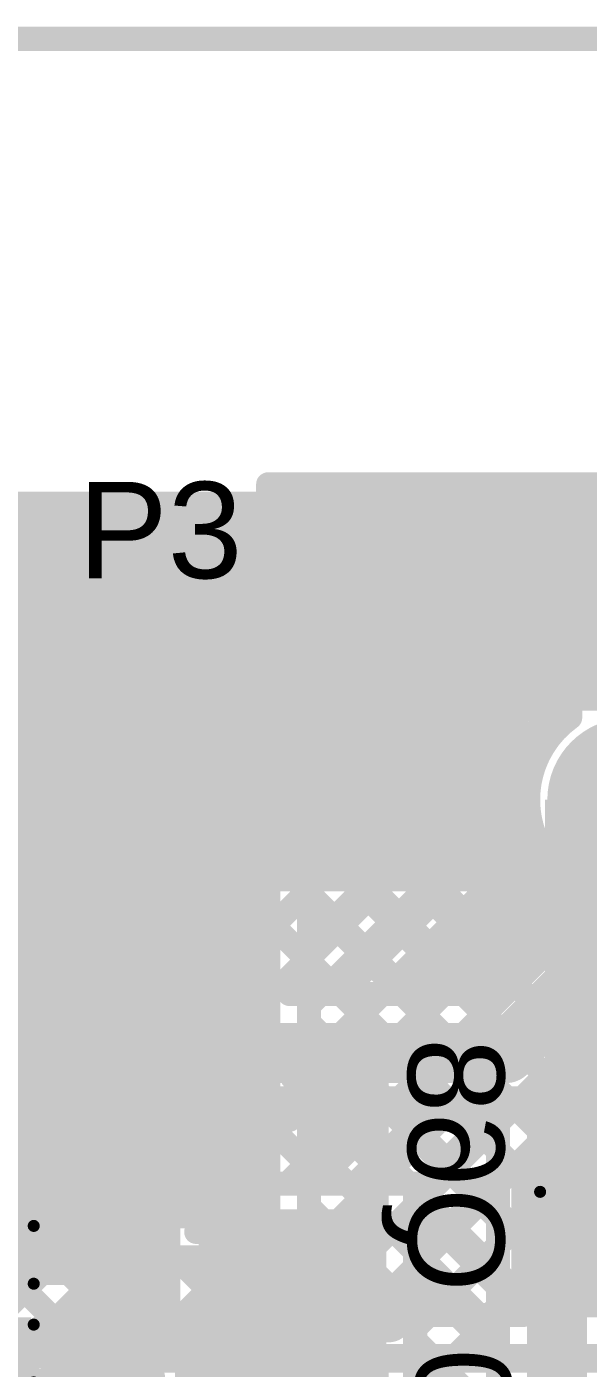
# Model space of a CAD drawing. Header units: millimetres. Extents: x -0.33 to 3.26, y -0.12 to 2.83.
# Drawn here: x 0.58 to 0.813, y 2.254 to 2.811 of the extents above; entities that cross this region are included whole.
import ezdxf

# ---------------------------------------------------------------- set-up
doc = ezdxf.new("R2010")
doc.units = ezdxf.units.MM
doc.header["$MEASUREMENT"] = 0
for name, color, linetype in [('BottomLayer', 5, 'Continuous'), ('BottomOverlay', 54, 'Continuous'), ('BottomPaste', 16, 'Continuous'), ('BottomSolder', 6, 'Continuous'), ('Mechanical1', 6, 'Continuous'), ('MultiLayer', 9, 'Continuous'), ('PadHoleLayer', 156, 'Continuous'), ('TopLayer', 1, 'Continuous'), ('TopOverlay', 2, 'Continuous'), ('TopPaste', 8, 'Continuous'), ('TopSolder', 216, 'Continuous')]:
    doc.layers.add(name, color=color, linetype=linetype)
doc.styles.add('Arial', font='', dxfattribs={"height": 0.2})
doc.styles.get('Arial').set_extended_font_data('Arial')

# ---------------------------------------------------------------- blocks, each defined once
blk = doc.blocks.new('R__0402_B_8')
at = {"layer": 'BottomLayer'}
for points in [[(-0.0095, 0.0125), (-0.0095, -0.0125), (-0.0275, -0.0125), (-0.0275, 0.0125)], [(0.0275, 0.0125), (0.0275, -0.0125), (0.0095, -0.0125), (0.0095, 0.0125)]]:
    blk.add_hatch(color=5, dxfattribs=at).paths.add_polyline_path(points)
at = {"layer": 'BottomPaste'}
for points in [[(-0.0095, 0.0125), (-0.0095, -0.0125), (-0.0275, -0.0125), (-0.0275, 0.0125)], [(0.0275, 0.0125), (0.0275, -0.0125), (0.0095, -0.0125), (0.0095, 0.0125)]]:
    blk.add_hatch(color=16, dxfattribs=at).paths.add_polyline_path(points)
at = {"layer": 'BottomSolder'}
for points in [[(-0.0055, 0.0165), (-0.0055, -0.0165), (-0.0315, -0.0165), (-0.0315, 0.0165)], [(0.0315, 0.0165), (0.0315, -0.0165), (0.0055, -0.0165), (0.0055, 0.0165)]]:
    blk.add_hatch(color=6, dxfattribs=at).paths.add_polyline_path(points)
at = {"layer": 'BottomOverlay', "const_width": 0.01}
for points in [[(0.034, 0.019), (-0.034, 0.019)], [(-0.034, -0.019), (-0.034, 0.019)], [(0.034, -0.019), (0.034, 0.019)], [(0.034, -0.019), (-0.034, -0.019)]]:
    blk.add_lwpolyline(points, dxfattribs=at)
at = {"layer": 'BottomOverlay', "const_width": 0.005}
for points in [[(-0.0365, 0.019, 1), (-0.0315, 0.019, 1)], [(-0.0365, 0.019, 1), (-0.0315, 0.019, 1)], [(0.0315, 0.019, 1), (0.0365, 0.019, 1)], [(0.0315, 0.019, 1), (0.0365, 0.019, 1)], [(-0.0365, -0.019, 1), (-0.0315, -0.019, 1)], [(-0.0365, -0.019, 1), (-0.0315, -0.019, 1)], [(0.0315, -0.019, 1), (0.0365, -0.019, 1)], [(0.0315, -0.019, 1), (0.0365, -0.019, 1)]]:
    blk.add_lwpolyline(points, format="xyb", close=True, dxfattribs=at)
blk = doc.blocks.new('0022232111_49')
at = {"layer": 'BottomLayer'}
h = blk.add_hatch(color=5, dxfattribs=at)
edge = h.paths.add_edge_path()
edge.add_arc((0.4, 0), 0.03, 0, 360)
h = blk.add_hatch(color=5, dxfattribs=at)
edge = h.paths.add_edge_path()
edge.add_arc((0.5, 0), 0.03, 0, 360)
at = {"layer": 'BottomSolder'}
h = blk.add_hatch(color=6, dxfattribs=at)
edge = h.paths.add_edge_path()
edge.add_arc((0.4, 0), 0.034, 0, 360)
h = blk.add_hatch(color=6, dxfattribs=at)
edge = h.paths.add_edge_path()
edge.add_arc((0.5, 0), 0.034, 0, 360)
at = {"layer": 'MultiLayer'}
h = blk.add_hatch(color=9, dxfattribs=at)
edge = h.paths.add_edge_path()
edge.add_arc((0.4, 0), 0.03, 0, 360)
h = blk.add_hatch(color=9, dxfattribs=at)
edge = h.paths.add_edge_path()
edge.add_arc((0.5, 0), 0.03, 0, 360)
at = {"layer": 'PadHoleLayer'}
h = blk.add_hatch(color=156, dxfattribs=at)
edge = h.paths.add_edge_path()
edge.add_arc((0.4, 0), 0.01969, 0, 360)
h = blk.add_hatch(color=156, dxfattribs=at)
edge = h.paths.add_edge_path()
edge.add_arc((0.5, 0), 0.01969, 0, 360)
at = {"layer": 'TopLayer'}
h = blk.add_hatch(color=1, dxfattribs=at)
edge = h.paths.add_edge_path()
edge.add_arc((0.4, 0), 0.03, 0, 360)
h = blk.add_hatch(color=1, dxfattribs=at)
edge = h.paths.add_edge_path()
edge.add_arc((0.5, 0), 0.03, 0, 360)
at = {"layer": 'TopSolder'}
h = blk.add_hatch(color=216, dxfattribs=at)
edge = h.paths.add_edge_path()
edge.add_arc((0.4, 0), 0.034, 0, 360)
h = blk.add_hatch(color=216, dxfattribs=at)
edge = h.paths.add_edge_path()
edge.add_arc((0.5, 0), 0.034, 0, 360)
at = {"layer": 'TopOverlay', "const_width": 0.01}
for points in [[(0.55, 0.124), (-0.551, 0.124)], [(0.55, 0.124), (0.55, -0.131)], [(0.55, -0.131), (-0.551, -0.131)]]:
    blk.add_lwpolyline(points, dxfattribs=at)
at = {"layer": 'TopOverlay', "const_width": 0.005}
for points in [[(0.5475, 0.124, 1), (0.5525, 0.124, 1)], [(0.5475, 0.124, 1), (0.5525, 0.124, 1)], [(0.5475, -0.131, 1), (0.5525, -0.131, 1)], [(0.5475, -0.131, 1), (0.5525, -0.131, 1)]]:
    blk.add_lwpolyline(points, format="xyb", close=True, dxfattribs=at)
blk = doc.blocks.new('R__0402_B_107')
at = {"layer": 'BottomLayer'}
for points in [[(-0.0095, 0.0125), (-0.0095, -0.0125), (-0.0275, -0.0125), (-0.0275, 0.0125)], [(0.0275, 0.0125), (0.0275, -0.0125), (0.0095, -0.0125), (0.0095, 0.0125)]]:
    blk.add_hatch(color=5, dxfattribs=at).paths.add_polyline_path(points)
at = {"layer": 'BottomPaste'}
for points in [[(-0.0095, 0.0125), (-0.0095, -0.0125), (-0.0275, -0.0125), (-0.0275, 0.0125)], [(0.0275, 0.0125), (0.0275, -0.0125), (0.0095, -0.0125), (0.0095, 0.0125)]]:
    blk.add_hatch(color=16, dxfattribs=at).paths.add_polyline_path(points)
at = {"layer": 'BottomSolder'}
for points in [[(-0.0055, 0.0165), (-0.0055, -0.0165), (-0.0315, -0.0165), (-0.0315, 0.0165)], [(0.0315, 0.0165), (0.0315, -0.0165), (0.0055, -0.0165), (0.0055, 0.0165)]]:
    blk.add_hatch(color=6, dxfattribs=at).paths.add_polyline_path(points)
at = {"layer": 'BottomOverlay', "const_width": 0.005}
for points in [[(-0.0325, 0.0175), (-0.0085, 0.0175)], [(-0.0325, 0.0175), (-0.0325, -0.0175)], [(0.0085, 0.0175), (0.0325, 0.0175)], [(0.0325, 0.0175), (0.0325, -0.0175)], [(-0.0325, -0.0175), (-0.0085, -0.0175)], [(0.0085, -0.0175), (0.0325, -0.0175)]]:
    blk.add_lwpolyline(points, dxfattribs=at)
at = {"layer": 'BottomOverlay', "const_width": 0.0025}
for points in [[(-0.03375, 0.0175, 1), (-0.03125, 0.0175, 1)], [(-0.03375, 0.0175, 1), (-0.03125, 0.0175, 1)], [(-0.00975, 0.0175, 1), (-0.00725, 0.0175, 1)], [(0.00725, 0.0175, 1), (0.00975, 0.0175, 1)], [(0.03125, 0.0175, 1), (0.03375, 0.0175, 1)], [(0.03125, 0.0175, 1), (0.03375, 0.0175, 1)], [(-0.03375, -0.0175, 1), (-0.03125, -0.0175, 1)], [(-0.03375, -0.0175, 1), (-0.03125, -0.0175, 1)], [(-0.00975, -0.0175, 1), (-0.00725, -0.0175, 1)], [(0.00725, -0.0175, 1), (0.00975, -0.0175, 1)], [(0.03125, -0.0175, 1), (0.03375, -0.0175, 1)], [(0.03125, -0.0175, 1), (0.03375, -0.0175, 1)]]:
    blk.add_lwpolyline(points, format="xyb", close=True, dxfattribs=at)
blk = doc.blocks.new('SOT23_3_B_151')
at = {"layer": 'BottomLayer'}
for points in [[(-0.02166, 0.02657), (-0.05316, 0.02657), (-0.05316, 0.05807), (-0.02166, 0.05807)], [(0.05314, 0.02657), (0.02165, 0.02657), (0.02165, 0.05807), (0.05314, 0.05807)], [(0.01574, -0.05807), (-0.01575, -0.05807), (-0.01575, -0.02657), (0.01574, -0.02657)]]:
    blk.add_hatch(color=5, dxfattribs=at).paths.add_polyline_path(points)
at = {"layer": 'BottomPaste'}
for points in [[(-0.02166, 0.02657), (-0.05316, 0.02657), (-0.05316, 0.05807), (-0.02166, 0.05807)], [(0.05314, 0.02657), (0.02165, 0.02657), (0.02165, 0.05807), (0.05314, 0.05807)], [(0.01574, -0.05807), (-0.01575, -0.05807), (-0.01575, -0.02657), (0.01574, -0.02657)]]:
    blk.add_hatch(color=16, dxfattribs=at).paths.add_polyline_path(points)
at = {"layer": 'BottomSolder'}
for points in [[(-0.01766, 0.02257), (-0.05716, 0.02257), (-0.05716, 0.06207), (-0.01766, 0.06207)], [(0.05714, 0.02257), (0.01765, 0.02257), (0.01765, 0.06207), (0.05714, 0.06207)], [(0.01974, -0.06207), (-0.01975, -0.06207), (-0.01975, -0.02257), (0.01974, -0.02257)]]:
    blk.add_hatch(color=6, dxfattribs=at).paths.add_polyline_path(points)
at = {"layer": 'BottomOverlay'}
for points, const_width in [([(-0.06409, 0.068, 1), (-0.07393, 0.068, 1)], 0.00984), ([(-0.07639, 0.068, 1), (-0.07147, 0.068, 1)], 0.00492), ([(-0.06655, 0.068, 1), (-0.06162, 0.068, 1)], 0.00492), ([(-0.06651, 0.03, 1), (-0.06151, 0.03, 1)], 0.005), ([(-0.01351, 0.032, 1), (-0.00851, 0.032, 1)], 0.005), ([(0.00849, 0.032, 1), (0.01349, 0.032, 1)], 0.005), ([(0.06149, 0.03, 1), (0.06649, 0.03, 1)], 0.005), ([(-0.06651, -0.032, 1), (-0.06151, -0.032, 1)], 0.005), ([(-0.06651, -0.032, 1), (-0.06151, -0.032, 1)], 0.005), ([(-0.03151, -0.032, 1), (-0.02651, -0.032, 1)], 0.005), ([(0.02649, -0.031, 1), (0.03149, -0.031, 1)], 0.005), ([(0.06149, -0.031, 1), (0.06649, -0.031, 1)], 0.005), ([(0.06149, -0.031, 1), (0.06649, -0.031, 1)], 0.005)]:
    blk.add_lwpolyline(points, format="xyb", close=True, dxfattribs=dict(at, const_width=const_width))
at = {"layer": 'BottomOverlay', "const_width": 0.01}
for points in [[(-0.06401, 0.03), (-0.06401, -0.032)], [(0.01099, 0.032), (-0.01101, 0.032)], [(0.06399, 0.03), (0.06399, -0.031)], [(-0.02901, -0.032), (-0.06401, -0.032)], [(0.06399, -0.031), (0.02899, -0.031)]]:
    blk.add_lwpolyline(points, dxfattribs=at)
blk = doc.blocks.new('SOT23_3_B_153')
at = {"layer": 'BottomLayer'}
for points in [[(-0.02166, 0.02657), (-0.05316, 0.02657), (-0.05316, 0.05807), (-0.02166, 0.05807)], [(0.05314, 0.02657), (0.02165, 0.02657), (0.02165, 0.05807), (0.05314, 0.05807)], [(0.01574, -0.05807), (-0.01575, -0.05807), (-0.01575, -0.02657), (0.01574, -0.02657)]]:
    blk.add_hatch(color=5, dxfattribs=at).paths.add_polyline_path(points)
at = {"layer": 'BottomPaste'}
for points in [[(-0.02166, 0.02657), (-0.05316, 0.02657), (-0.05316, 0.05807), (-0.02166, 0.05807)], [(0.05314, 0.02657), (0.02165, 0.02657), (0.02165, 0.05807), (0.05314, 0.05807)], [(0.01574, -0.05807), (-0.01575, -0.05807), (-0.01575, -0.02657), (0.01574, -0.02657)]]:
    blk.add_hatch(color=16, dxfattribs=at).paths.add_polyline_path(points)
at = {"layer": 'BottomSolder'}
for points in [[(-0.01766, 0.02257), (-0.05716, 0.02257), (-0.05716, 0.06207), (-0.01766, 0.06207)], [(0.05714, 0.02257), (0.01765, 0.02257), (0.01765, 0.06207), (0.05714, 0.06207)], [(0.01974, -0.06207), (-0.01975, -0.06207), (-0.01975, -0.02257), (0.01974, -0.02257)]]:
    blk.add_hatch(color=6, dxfattribs=at).paths.add_polyline_path(points)
at = {"layer": 'BottomOverlay'}
for points, const_width in [([(-0.06409, 0.068, 1), (-0.07393, 0.068, 1)], 0.00984), ([(-0.07639, 0.068, 1), (-0.07147, 0.068, 1)], 0.00492), ([(-0.06655, 0.068, 1), (-0.06162, 0.068, 1)], 0.00492), ([(-0.06651, 0.03, 1), (-0.06151, 0.03, 1)], 0.005), ([(-0.01351, 0.032, 1), (-0.00851, 0.032, 1)], 0.005), ([(0.00849, 0.032, 1), (0.01349, 0.032, 1)], 0.005), ([(0.06149, 0.03, 1), (0.06649, 0.03, 1)], 0.005), ([(-0.06651, -0.032, 1), (-0.06151, -0.032, 1)], 0.005), ([(-0.06651, -0.032, 1), (-0.06151, -0.032, 1)], 0.005), ([(-0.03151, -0.032, 1), (-0.02651, -0.032, 1)], 0.005), ([(0.02649, -0.031, 1), (0.03149, -0.031, 1)], 0.005), ([(0.06149, -0.031, 1), (0.06649, -0.031, 1)], 0.005), ([(0.06149, -0.031, 1), (0.06649, -0.031, 1)], 0.005)]:
    blk.add_lwpolyline(points, format="xyb", close=True, dxfattribs=dict(at, const_width=const_width))
at = {"layer": 'BottomOverlay', "const_width": 0.01}
for points in [[(-0.06401, 0.03), (-0.06401, -0.032)], [(0.01099, 0.032), (-0.01101, 0.032)], [(0.06399, 0.03), (0.06399, -0.031)], [(-0.02901, -0.032), (-0.06401, -0.032)], [(0.06399, -0.031), (0.02899, -0.031)]]:
    blk.add_lwpolyline(points, dxfattribs=at)
blk = doc.blocks.new('LED_SMT_233')
at = {"layer": 'TopLayer'}
for points in [[(-0.06, 0.03), (-0.02, 0.03), (-0.02, -0.03), (-0.06, -0.03)], [(0.02, 0.03), (0.06, 0.03), (0.06, -0.03), (0.02, -0.03)]]:
    blk.add_hatch(color=1, dxfattribs=at).paths.add_polyline_path(points)
at = {"layer": 'TopOverlay'}
blk.add_hatch(color=2, dxfattribs=at).paths.add_polyline_path([(0.1, 0.037), (0.064, 0.037), (0.064, -0.037), (0.1, -0.037)])
at = {"layer": 'TopPaste'}
for points in [[(-0.06, 0.03), (-0.02, 0.03), (-0.02, -0.03), (-0.06, -0.03)], [(0.02, 0.03), (0.06, 0.03), (0.06, -0.03), (0.02, -0.03)]]:
    blk.add_hatch(color=8, dxfattribs=at).paths.add_polyline_path(points)
at = {"layer": 'TopSolder'}
for points in [[(-0.064, 0.034), (-0.016, 0.034), (-0.016, -0.034), (-0.064, -0.034)], [(0.016, 0.034), (0.064, 0.034), (0.064, -0.034), (0.016, -0.034)]]:
    blk.add_hatch(color=216, dxfattribs=at).paths.add_polyline_path(points)
at = {"layer": 'TopOverlay', "const_width": 0.005}
for points in [[(0.065, 0.035), (-0.065, 0.035)], [(-0.065, -0.035), (-0.065, 0.035)], [(0.065, -0.035), (0.065, 0.035)], [(0.065, -0.035), (-0.065, -0.035)]]:
    blk.add_lwpolyline(points, dxfattribs=at)
at = {"layer": 'TopOverlay', "const_width": 0.0025}
for points in [[(-0.06625, 0.035, 1), (-0.06375, 0.035, 1)], [(-0.06625, 0.035, 1), (-0.06375, 0.035, 1)], [(0.06375, 0.035, 1), (0.06625, 0.035, 1)], [(0.06375, 0.035, 1), (0.06625, 0.035, 1)], [(-0.06625, -0.035, 1), (-0.06375, -0.035, 1)], [(-0.06625, -0.035, 1), (-0.06375, -0.035, 1)], [(0.06375, -0.035, 1), (0.06625, -0.035, 1)], [(0.06375, -0.035, 1), (0.06625, -0.035, 1)]]:
    blk.add_lwpolyline(points, format="xyb", close=True, dxfattribs=at)

msp = doc.modelspace()

# ---------------------------------------------------------------- hatches: boundary and pattern name
at = {"layer": 'BottomLayer'}
for points in [[(0.126, 2.571), (2.92461, 2.571), (2.92461, 2.618), (0.126, 2.618)], [(0.481, 2.452), (0.788, 2.452), (0.788, 2.605), (0.481, 2.605)], [(0.65109, 2.2455), (0.72909, 2.2455), (0.72909, 2.3185), (0.65109, 2.3185)]]:
    msp.add_hatch(color=5, dxfattribs=at).paths.add_polyline_path(points)
at = {"layer": 'TopLayer'}
for points in [[(0.495, 2.312), (0.685, 2.312), (0.685, 2.606), (0.495, 2.606)], [(0.495, 2.527), (3.004, 2.527), (3.004, 2.606), (0.495, 2.606)], [(0.798, 2.275), (2.934, 2.275), (2.934, 2.319), (0.798, 2.319)]]:
    msp.add_hatch(color=1, dxfattribs=at).paths.add_polyline_path(points)
at = {"layer": 'TopOverlay'}
msp.add_hatch(color=2, dxfattribs=at).paths.add_polyline_path([(0.795, 2.36), (0.864, 2.36), (0.864, 2.49), (0.795, 2.49)])

# ---------------------------------------------------------------- linework, layer by layer
at = {"layer": 'BottomLayer'}
for points, const_width in [([(0.07816, 2.606), (3.03984, 2.606)], 0.01), ([(0.27198, 2.28217), (0.59581, 2.606)], 0.01), ([(0.28612, 2.26802), (0.6241, 2.606)], 0.01), ([(0.30027, 2.25388), (0.65238, 2.606)], 0.01), ([(0.31441, 2.23974), (0.68067, 2.606)], 0.01), ([(0.32855, 2.2256), (0.70895, 2.606)], 0.01), ([(0.3355, 2.20426), (0.73724, 2.606)], 0.01), ([(0.34402, 2.606), (0.6221, 2.32793)], 0.01), ([(0.34599, 2.18647), (0.76552, 2.606)], 0.01), ([(0.35802, 2.17021), (0.7938, 2.606)], 0.01), ([(0.37231, 2.606), (0.64781, 2.3305)], 0.01), ([(0.40059, 2.606), (0.63335, 2.37325)], 0.01), ([(0.42888, 2.606), (0.63335, 2.40153)], 0.01), ([(0.45716, 2.606), (0.65059, 2.41257)], 0.01), ([(0.48545, 2.606), (0.67888, 2.41257)], 0.01), ([(0.51373, 2.606), (0.7104, 2.40932)], 0.01), ([(0.54201, 2.606), (0.73869, 2.40932)], 0.01), ([(0.5703, 2.606), (0.76697, 2.40932)], 0.01), ([(0.57418, 2.35809), (0.82209, 2.606)], 0.01), ([(0.59858, 2.606), (0.78197, 2.42261)], 0.01), ([(0.62686, 2.606), (0.79611, 2.43676)], 0.01), ([(0.65515, 2.606), (0.79656, 2.46459)], 0.01), ([(0.68343, 2.606), (0.78925, 2.50018)], 0.01), ([(0.71172, 2.606), (0.79918, 2.51854)], 0.01), ([(0.74, 2.606), (0.8055, 2.5405)], 0.01), ([(0.76829, 2.606), (0.8055, 2.56879)], 0.01), ([(0.79657, 2.606), (0.82957, 2.573)], 0.01), ([(0.81487, 2.5705), (0.85037, 2.606)], 0.01), ([(0.8055, 2.5705), (0.81922, 2.5705)], 0.01), ([(0.8055, 2.5485), (0.8055, 2.5705)], 0.01), ([(0.65694, 2.41257), (0.8055, 2.56113)], 0.01), ([(0.8055, 2.5285), (0.8055, 2.5485)], 0.01), ([(0.8055, 2.5285), (0.8055, 2.5485)], 0.01), ([(0.68523, 2.41257), (0.8055, 2.53284)], 0.01), ([(0.8055, 2.52411), (0.8055, 2.5285)], 0.01), ([(0.8, 2.36), (0.93, 2.49)], 0.025), ([(0.71026, 2.40932), (0.7881, 2.48715)], 0.01), ([(0.73855, 2.40932), (0.79541, 2.46618)], 0.01), ([(0.8055, 2.44615), (0.8055, 2.45589)], 0.01), ([(0.76683, 2.40932), (0.8055, 2.44799)], 0.01), ([(0.76867, 2.40932), (0.8055, 2.44615)], 0.01), ([(0.77882, 2.38482), (0.83, 2.436)], 0.025), ([(0.63335, 2.41257), (0.68884, 2.41257)], 0.01), ([(0.63335, 2.35707), (0.63335, 2.41257)], 0.01), ([(0.68884, 2.40932), (0.68884, 2.41257)], 0.01), ([(0.68884, 2.40932), (0.76867, 2.40932)], 0.01), ([(0.66109, 2.38482), (0.77882, 2.38482)], 0.025), ([(0.58867, 2.34429), (0.63335, 2.38897)], 0.01), ([(0.8, 2.046), (0.8, 2.36)], 0.025), ([(0.60058, 2.32793), (0.63335, 2.36069)], 0.01), ([(0.62887, 2.32793), (0.65802, 2.35707)], 0.01), ([(0.63335, 2.35707), (0.68884, 2.35707)], 0.01), ([(0.64952, 2.35707), (0.67609, 2.3305)], 0.01), ([(0.65973, 2.3305), (0.6863, 2.35707)], 0.01), ([(0.6778, 2.35707), (0.70438, 2.3305)], 0.01), ([(0.6863, 2.35707), (0.68884, 2.35962)], 0.01), ([(0.68801, 2.3305), (0.71783, 2.36032)], 0.01), ([(0.68884, 2.36032), (0.7755, 2.36032)], 0.01), ([(0.68884, 2.35707), (0.68884, 2.36032)], 0.01), ([(0.70284, 2.36032), (0.73266, 2.3305)], 0.01), ([(0.71629, 2.3305), (0.74612, 2.36032)], 0.01), ([(0.73112, 2.36032), (0.7755, 2.31595)], 0.01), ([(0.74109, 2.32701), (0.7744, 2.36032)], 0.01), ([(0.7594, 2.36032), (0.7755, 2.34423)], 0.01), ([(0.7755, 2.05615), (0.7755, 2.36)], 0.01), ([(0.59025, 2.33149), (0.59594, 2.3258)], 0.01), ([(0.63909, 2.3305), (0.74109, 2.3305)], 0.01), ([(0.74109, 2.29872), (0.7755, 2.33314)], 0.01), ([(0.74109, 2.2335), (0.74109, 2.3305)], 0.01), ([(0.58959, 2.3255), (0.59594, 2.3255)], 0.01), ([(0.59594, 2.32793), (0.63909, 2.32793)], 0.01), ([(0.74109, 2.32207), (0.7755, 2.28766)], 0.01), ([(0.56809, 2.301), (0.62287, 2.301)], 0.025), ([(0.62287, 2.301), (0.62369, 2.30018)], 0.025), ([(0.74109, 2.27044), (0.7755, 2.30485)], 0.01), ([(0.74109, 2.29379), (0.7755, 2.25938)], 0.01), ([(0.74109, 2.24216), (0.7755, 2.27657)], 0.01), ([(0.56809, 2.264), (0.68259, 2.264)], 0.02), ([(0.74109, 2.26551), (0.7755, 2.23109)], 0.01)]:
    msp.add_lwpolyline(points, dxfattribs=dict(at, const_width=const_width))
for points, const_width in [([(0.59331, 2.606, 1), (0.59831, 2.606, 1)], 0.005), ([(0.59608, 2.606, 1), (0.60108, 2.606, 1)], 0.005), ([(0.6216, 2.606, 1), (0.6266, 2.606, 1)], 0.005), ([(0.62436, 2.606, 1), (0.62936, 2.606, 1)], 0.005), ([(0.64988, 2.606, 1), (0.65488, 2.606, 1)], 0.005), ([(0.65265, 2.606, 1), (0.65765, 2.606, 1)], 0.005), ([(0.67817, 2.606, 1), (0.68317, 2.606, 1)], 0.005), ([(0.68093, 2.606, 1), (0.68593, 2.606, 1)], 0.005), ([(0.70645, 2.606, 1), (0.71145, 2.606, 1)], 0.005), ([(0.70922, 2.606, 1), (0.71422, 2.606, 1)], 0.005), ([(0.73474, 2.606, 1), (0.73974, 2.606, 1)], 0.005), ([(0.7375, 2.606, 1), (0.7425, 2.606, 1)], 0.005), ([(0.76302, 2.606, 1), (0.76802, 2.606, 1)], 0.005), ([(0.76579, 2.606, 1), (0.77079, 2.606, 1)], 0.005), ([(0.7913, 2.606, 1), (0.7963, 2.606, 1)], 0.005), ([(0.79407, 2.606, 1), (0.79907, 2.606, 1)], 0.005), ([(0.803, 2.5705, 1), (0.808, 2.5705, 1)], 0.005), ([(0.803, 2.5705, 1), (0.808, 2.5705, 1)], 0.005), ([(0.803, 2.56879, 1), (0.808, 2.56879, 1)], 0.005), ([(0.81237, 2.5705, 1), (0.81737, 2.5705, 1)], 0.005), ([(0.803, 2.56113, 1), (0.808, 2.56113, 1)], 0.005), ([(0.803, 2.5485, 1), (0.808, 2.5485, 1)], 0.005), ([(0.803, 2.5485, 1), (0.808, 2.5485, 1)], 0.005), ([(0.803, 2.5485, 1), (0.808, 2.5485, 1)], 0.005), ([(0.803, 2.5405, 1), (0.808, 2.5405, 1)], 0.005), ([(0.803, 2.53284, 1), (0.808, 2.53284, 1)], 0.005), ([(0.803, 2.5285, 1), (0.808, 2.5285, 1)], 0.005), ([(0.803, 2.5285, 1), (0.808, 2.5285, 1)], 0.005), ([(0.803, 2.5285, 1), (0.808, 2.5285, 1)], 0.005), ([(0.803, 2.52411, 1), (0.808, 2.52411, 1)], 0.005), ([(0.803, 2.52411, 1), (0.808, 2.52411, 1)], 0.005), ([(0.79668, 2.51854, 1), (0.80168, 2.51854, 1)], 0.005), ([(0.78675, 2.50018, 1), (0.79175, 2.50018, 1)], 0.005), ([(0.7856, 2.48715, 1), (0.7906, 2.48715, 1)], 0.005), ([(0.79291, 2.46618, 1), (0.79791, 2.46618, 1)], 0.005), ([(0.79406, 2.46459, 1), (0.79906, 2.46459, 1)], 0.005), ([(0.803, 2.45589, 1), (0.808, 2.45589, 1)], 0.005), ([(0.803, 2.45589, 1), (0.808, 2.45589, 1)], 0.005), ([(0.803, 2.44799, 1), (0.808, 2.44799, 1)], 0.005), ([(0.803, 2.44615, 1), (0.808, 2.44615, 1)], 0.005), ([(0.803, 2.44615, 1), (0.808, 2.44615, 1)], 0.005), ([(0.79361, 2.43676, 1), (0.79861, 2.43676, 1)], 0.005), ([(0.77947, 2.42261, 1), (0.78447, 2.42261, 1)], 0.005), ([(0.63085, 2.41257, 1), (0.63585, 2.41257, 1)], 0.005), ([(0.63085, 2.41257, 1), (0.63585, 2.41257, 1)], 0.005), ([(0.64809, 2.41257, 1), (0.65309, 2.41257, 1)], 0.005), ([(0.65444, 2.41257, 1), (0.65944, 2.41257, 1)], 0.005), ([(0.67638, 2.41257, 1), (0.68138, 2.41257, 1)], 0.005), ([(0.68273, 2.41257, 1), (0.68773, 2.41257, 1)], 0.005), ([(0.68634, 2.41257, 1), (0.69134, 2.41257, 1)], 0.005), ([(0.68634, 2.41257, 1), (0.69134, 2.41257, 1)], 0.005), ([(0.68634, 2.40932, 1), (0.69134, 2.40932, 1)], 0.005), ([(0.68634, 2.40932, 1), (0.69134, 2.40932, 1)], 0.005), ([(0.70776, 2.40932, 1), (0.71276, 2.40932, 1)], 0.005), ([(0.7079, 2.40932, 1), (0.7129, 2.40932, 1)], 0.005), ([(0.73605, 2.40932, 1), (0.74105, 2.40932, 1)], 0.005), ([(0.73619, 2.40932, 1), (0.74119, 2.40932, 1)], 0.005), ([(0.76433, 2.40932, 1), (0.76933, 2.40932, 1)], 0.005), ([(0.76447, 2.40932, 1), (0.76947, 2.40932, 1)], 0.005), ([(0.76617, 2.40932, 1), (0.77117, 2.40932, 1)], 0.005), ([(0.76617, 2.40932, 1), (0.77117, 2.40932, 1)], 0.005), ([(0.63085, 2.40153, 1), (0.63585, 2.40153, 1)], 0.005), ([(0.65484, 2.38482, 1), (0.66734, 2.38482, 1)], 0.0125), ([(0.77257, 2.38482, 1), (0.78507, 2.38482, 1)], 0.0125), ([(0.77257, 2.38482, 1), (0.78507, 2.38482, 1)], 0.0125), ([(0.63085, 2.38897, 1), (0.63585, 2.38897, 1)], 0.005), ([(0.63085, 2.37325, 1), (0.63585, 2.37325, 1)], 0.005), ([(0.79375, 2.36, 1), (0.80625, 2.36, 1)], 0.0125), ([(0.79375, 2.36, 1), (0.80625, 2.36, 1)], 0.0125), ([(0.63085, 2.36069, 1), (0.63585, 2.36069, 1)], 0.005), ([(0.63085, 2.35707, 1), (0.63585, 2.35707, 1)], 0.005), ([(0.63085, 2.35707, 1), (0.63585, 2.35707, 1)], 0.005), ([(0.64702, 2.35707, 1), (0.65202, 2.35707, 1)], 0.005), ([(0.65552, 2.35707, 1), (0.66052, 2.35707, 1)], 0.005), ([(0.6753, 2.35707, 1), (0.6803, 2.35707, 1)], 0.005), ([(0.6838, 2.35707, 1), (0.6888, 2.35707, 1)], 0.005), ([(0.6838, 2.35707, 1), (0.6888, 2.35707, 1)], 0.005), ([(0.68634, 2.36032, 1), (0.69134, 2.36032, 1)], 0.005), ([(0.68634, 2.36032, 1), (0.69134, 2.36032, 1)], 0.005), ([(0.68634, 2.35962, 1), (0.69134, 2.35962, 1)], 0.005), ([(0.68634, 2.35707, 1), (0.69134, 2.35707, 1)], 0.005), ([(0.68634, 2.35707, 1), (0.69134, 2.35707, 1)], 0.005), ([(0.70034, 2.36032, 1), (0.70534, 2.36032, 1)], 0.005), ([(0.71533, 2.36032, 1), (0.72033, 2.36032, 1)], 0.005), ([(0.72862, 2.36032, 1), (0.73362, 2.36032, 1)], 0.005), ([(0.74362, 2.36032, 1), (0.74862, 2.36032, 1)], 0.005), ([(0.7569, 2.36032, 1), (0.7619, 2.36032, 1)], 0.005), ([(0.7719, 2.36032, 1), (0.7769, 2.36032, 1)], 0.005), ([(0.773, 2.36032, 1), (0.778, 2.36032, 1)], 0.005), ([(0.773, 2.36, 1), (0.778, 2.36, 1)], 0.005), ([(0.58617, 2.34429, 1), (0.59117, 2.34429, 1)], 0.005), ([(0.773, 2.34423, 1), (0.778, 2.34423, 1)], 0.005), ([(0.588, 2.335, 1), (0.593, 2.335, 1)], 0.005), ([(0.588, 2.335, 1), (0.593, 2.335, 1)], 0.005), ([(0.58775, 2.33149, 1), (0.59275, 2.33149, 1)], 0.005), ([(0.63659, 2.3305, 1), (0.64159, 2.3305, 1)], 0.005), ([(0.64531, 2.3305, 1), (0.65031, 2.3305, 1)], 0.005), ([(0.65723, 2.3305, 1), (0.66223, 2.3305, 1)], 0.005), ([(0.67359, 2.3305, 1), (0.67859, 2.3305, 1)], 0.005), ([(0.68551, 2.3305, 1), (0.69051, 2.3305, 1)], 0.005), ([(0.70188, 2.3305, 1), (0.70688, 2.3305, 1)], 0.005), ([(0.71379, 2.3305, 1), (0.71879, 2.3305, 1)], 0.005), ([(0.73016, 2.3305, 1), (0.73516, 2.3305, 1)], 0.005), ([(0.73859, 2.3305, 1), (0.74359, 2.3305, 1)], 0.005), ([(0.73859, 2.3305, 1), (0.74359, 2.3305, 1)], 0.005), ([(0.773, 2.33314, 1), (0.778, 2.33314, 1)], 0.005), ([(0.58709, 2.32838, 1), (0.59209, 2.32838, 1)], 0.005), ([(0.58709, 2.3255, 1), (0.59209, 2.3255, 1)], 0.005), ([(0.59344, 2.32793, 1), (0.59844, 2.32793, 1)], 0.005), ([(0.59344, 2.3258, 1), (0.59844, 2.3258, 1)], 0.005), ([(0.59344, 2.3255, 1), (0.59844, 2.3255, 1)], 0.005), ([(0.59808, 2.32793, 1), (0.60308, 2.32793, 1)], 0.005), ([(0.6196, 2.32793, 1), (0.6246, 2.32793, 1)], 0.005), ([(0.62637, 2.32793, 1), (0.63137, 2.32793, 1)], 0.005), ([(0.63659, 2.32793, 1), (0.64159, 2.32793, 1)], 0.005), ([(0.73859, 2.32701, 1), (0.74359, 2.32701, 1)], 0.005), ([(0.73859, 2.32207, 1), (0.74359, 2.32207, 1)], 0.005), ([(0.773, 2.31595, 1), (0.778, 2.31595, 1)], 0.005), ([(0.56184, 2.301, 1), (0.57434, 2.301, 1)], 0.0125), ([(0.61662, 2.301, 1), (0.62912, 2.301, 1)], 0.0125), ([(0.61662, 2.301, 1), (0.62912, 2.301, 1)], 0.0125), ([(0.61744, 2.30018, 1), (0.62994, 2.30018, 1)], 0.0125), ([(0.773, 2.30485, 1), (0.778, 2.30485, 1)], 0.005), ([(0.73859, 2.29872, 1), (0.74359, 2.29872, 1)], 0.005), ([(0.73859, 2.29379, 1), (0.74359, 2.29379, 1)], 0.005), ([(0.773, 2.28766, 1), (0.778, 2.28766, 1)], 0.005), ([(0.773, 2.27657, 1), (0.778, 2.27657, 1)], 0.005), ([(0.67759, 2.264, 1), (0.68759, 2.264, 1)], 0.01), ([(0.73859, 2.27044, 1), (0.74359, 2.27044, 1)], 0.005), ([(0.73859, 2.26551, 1), (0.74359, 2.26551, 1)], 0.005), ([(0.773, 2.25938, 1), (0.778, 2.25938, 1)], 0.005)]:
    msp.add_lwpolyline(points, format="xyb", close=True, dxfattribs=dict(at, const_width=const_width))
at = {"layer": 'BottomLayer', "const_width": 0.01}
for points in [[(0.8055, 2.45589, -0.512989), (0.8055, 2.52411)], [(0.54868, 2.35232, -0.668179), (0.5905, 2.335)], [(0.5905, 2.335, -0.068534), (0.58959, 2.32838)]]:
    msp.add_lwpolyline(points, format="xyb", dxfattribs=at)
at = {"layer": 'Mechanical1', "const_width": 0.01}
msp.add_lwpolyline([(-0.114, 2.806), (1.25709, 2.806)], dxfattribs=at)
at = {"layer": 'TopLayer'}
for points, const_width in [([(0.697, 2.45545), (0.75655, 2.515)], 0.01), ([(0.697, 2.515), (0.79625, 2.515)], 0.01), ([(0.697, 2.50636), (0.70564, 2.515)], 0.01), ([(0.697, 2.48091), (0.73109, 2.515)], 0.01), ([(0.697, 2.3), (0.697, 2.515)], 0.01), ([(0.697, 2.42999), (0.78201, 2.515)], 0.01), ([(0.70655, 2.515), (0.87954, 2.34201)], 0.01), ([(0.73201, 2.515), (0.88441, 2.3626)], 0.01), ([(0.75746, 2.515), (0.78843, 2.48404)], 0.01), ([(0.78292, 2.515), (0.79139, 2.50653)], 0.01), ([(0.697, 2.49909), (0.86195, 2.33415)], 0.01), ([(0.697, 2.40454), (0.78843, 2.49596)], 0.01), ([(0.69574, 2.276), (0.89195, 2.47221)], 0.01), ([(0.697, 2.47364), (0.83649, 2.33415)], 0.01), ([(0.697, 2.37908), (0.79139, 2.47347)], 0.01), ([(0.697, 2.35363), (0.80204, 2.45866)], 0.01), ([(0.7212, 2.276), (0.90301, 2.45782)], 0.01), ([(0.697, 2.30272), (0.84509, 2.4508)], 0.01), ([(0.697, 2.32817), (0.81845, 2.44962)], 0.01), ([(0.697, 2.44818), (0.81103, 2.33415)], 0.01), ([(0.8048, 2.33415), (0.91989, 2.44924)], 0.01), ([(0.697, 2.42273), (0.786, 2.33373)], 0.01), ([(0.697, 2.42272), (0.786, 2.33372)], 0.01), ([(0.697, 2.39727), (0.786, 2.30827)], 0.01), ([(0.697, 2.37181), (0.786, 2.28281)], 0.01), ([(0.697, 2.34635), (0.76735, 2.276)], 0.01), ([(0.786, 2.33415), (0.87, 2.33415)], 0.01), ([(0.786, 2.331), (0.786, 2.33415)], 0.01), ([(0.786, 2.276), (0.786, 2.331)], 0.01), ([(0.786, 2.276), (0.786, 2.331)], 0.01), ([(0.697, 2.3209), (0.7419, 2.276)], 0.01), ([(0.74665, 2.276), (0.786, 2.31535)], 0.01), ([(0.69428, 2.3), (0.697, 2.30272)], 0.01), ([(0.53628, 2.3), (0.697, 2.3)], 0.01), ([(0.53628, 2.24382), (0.59246, 2.3)], 0.01), ([(0.53971, 2.3), (0.57713, 2.26258)], 0.01), ([(0.56516, 2.3), (0.59071, 2.27446)], 0.01), ([(0.59062, 2.3), (0.61462, 2.276)], 0.01), ([(0.59329, 2.27537), (0.61792, 2.3)], 0.01), ([(0.61608, 2.3), (0.64008, 2.276)], 0.01), ([(0.61937, 2.276), (0.64337, 2.3)], 0.01), ([(0.64153, 2.3), (0.66553, 2.276)], 0.01), ([(0.64483, 2.276), (0.66883, 2.3)], 0.01), ([(0.66699, 2.3), (0.69099, 2.276)], 0.01), ([(0.67028, 2.276), (0.69428, 2.3)], 0.01), ([(0.69244, 2.3), (0.71644, 2.276)], 0.01), ([(0.77211, 2.276), (0.786, 2.28989)], 0.01), ([(0.598, 2.276), (0.786, 2.276)], 0.01), ([(0.53628, 2.22174), (0.58525, 2.2707)], 0.01), ([(0.54028, 2.20028), (0.598, 2.258)], 0.012), ([(0.598, 2.258), (0.916, 2.258)], 0.012)]:
    msp.add_lwpolyline(points, dxfattribs=dict(at, const_width=const_width))
for points, const_width in [([(0.6945, 2.515, 1), (0.6995, 2.515, 1)], 0.005), ([(0.6945, 2.515, 1), (0.6995, 2.515, 1)], 0.005), ([(0.70314, 2.515, 1), (0.70814, 2.515, 1)], 0.005), ([(0.70405, 2.515, 1), (0.70905, 2.515, 1)], 0.005), ([(0.72859, 2.515, 1), (0.73359, 2.515, 1)], 0.005), ([(0.72951, 2.515, 1), (0.73451, 2.515, 1)], 0.005), ([(0.75405, 2.515, 1), (0.75905, 2.515, 1)], 0.005), ([(0.75496, 2.515, 1), (0.75996, 2.515, 1)], 0.005), ([(0.77951, 2.515, 1), (0.78451, 2.515, 1)], 0.005), ([(0.78042, 2.515, 1), (0.78542, 2.515, 1)], 0.005), ([(0.79375, 2.515, 1), (0.79875, 2.515, 1)], 0.005), ([(0.79375, 2.515, 1), (0.79875, 2.515, 1)], 0.005), ([(0.6945, 2.50636, 1), (0.6995, 2.50636, 1)], 0.005), ([(0.78889, 2.50653, 1), (0.79389, 2.50653, 1)], 0.005), ([(0.6945, 2.49909, 1), (0.6995, 2.49909, 1)], 0.005), ([(0.78593, 2.49596, 1), (0.79093, 2.49596, 1)], 0.005), ([(0.6945, 2.48091, 1), (0.6995, 2.48091, 1)], 0.005), ([(0.78593, 2.48404, 1), (0.79093, 2.48404, 1)], 0.005), ([(0.6945, 2.47364, 1), (0.6995, 2.47364, 1)], 0.005), ([(0.78889, 2.47347, 1), (0.79389, 2.47347, 1)], 0.005), ([(0.79954, 2.45866, 1), (0.80454, 2.45866, 1)], 0.005), ([(0.6945, 2.45545, 1), (0.6995, 2.45545, 1)], 0.005), ([(0.6945, 2.44818, 1), (0.6995, 2.44818, 1)], 0.005), ([(0.6945, 2.42999, 1), (0.6995, 2.42999, 1)], 0.005), ([(0.6945, 2.42273, 1), (0.6995, 2.42273, 1)], 0.005), ([(0.6945, 2.42272, 1), (0.6995, 2.42272, 1)], 0.005), ([(0.6945, 2.40454, 1), (0.6995, 2.40454, 1)], 0.005), ([(0.6945, 2.39727, 1), (0.6995, 2.39727, 1)], 0.005), ([(0.6945, 2.37908, 1), (0.6995, 2.37908, 1)], 0.005), ([(0.6945, 2.37181, 1), (0.6995, 2.37181, 1)], 0.005), ([(0.6945, 2.35363, 1), (0.6995, 2.35363, 1)], 0.005), ([(0.6945, 2.34635, 1), (0.6995, 2.34635, 1)], 0.005), ([(0.7835, 2.33415, 1), (0.7885, 2.33415, 1)], 0.005), ([(0.7835, 2.33415, 1), (0.7885, 2.33415, 1)], 0.005), ([(0.7835, 2.33373, 1), (0.7885, 2.33373, 1)], 0.005), ([(0.7835, 2.33372, 1), (0.7885, 2.33372, 1)], 0.005), ([(0.7835, 2.331, 1), (0.7885, 2.331, 1)], 0.005), ([(0.7835, 2.331, 1), (0.7885, 2.331, 1)], 0.005), ([(0.7835, 2.331, 1), (0.7885, 2.331, 1)], 0.005), ([(0.8023, 2.33415, 1), (0.8073, 2.33415, 1)], 0.005), ([(0.80853, 2.33415, 1), (0.81353, 2.33415, 1)], 0.005), ([(0.6945, 2.32817, 1), (0.6995, 2.32817, 1)], 0.005), ([(0.6945, 2.3209, 1), (0.6995, 2.3209, 1)], 0.005), ([(0.7835, 2.31535, 1), (0.7885, 2.31535, 1)], 0.005), ([(0.7835, 2.30827, 1), (0.7885, 2.30827, 1)], 0.005), ([(0.6945, 2.30272, 1), (0.6995, 2.30272, 1)], 0.005), ([(0.6945, 2.30272, 1), (0.6995, 2.30272, 1)], 0.005), ([(0.58812, 2.3, 1), (0.59312, 2.3, 1)], 0.005), ([(0.58996, 2.3, 1), (0.59496, 2.3, 1)], 0.005), ([(0.61358, 2.3, 1), (0.61858, 2.3, 1)], 0.005), ([(0.61542, 2.3, 1), (0.62042, 2.3, 1)], 0.005), ([(0.63903, 2.3, 1), (0.64403, 2.3, 1)], 0.005), ([(0.64087, 2.3, 1), (0.64587, 2.3, 1)], 0.005), ([(0.66449, 2.3, 1), (0.66949, 2.3, 1)], 0.005), ([(0.66633, 2.3, 1), (0.67133, 2.3, 1)], 0.005), ([(0.68994, 2.3, 1), (0.69494, 2.3, 1)], 0.005), ([(0.69178, 2.3, 1), (0.69678, 2.3, 1)], 0.005), ([(0.69178, 2.3, 1), (0.69678, 2.3, 1)], 0.005), ([(0.6945, 2.3, 1), (0.6995, 2.3, 1)], 0.005), ([(0.6945, 2.3, 1), (0.6995, 2.3, 1)], 0.005), ([(0.7835, 2.28989, 1), (0.7885, 2.28989, 1)], 0.005), ([(0.7835, 2.28281, 1), (0.7885, 2.28281, 1)], 0.005), ([(0.58821, 2.27446, 1), (0.59321, 2.27446, 1)], 0.005), ([(0.59079, 2.27537, 1), (0.59579, 2.27537, 1)], 0.005), ([(0.5955, 2.276, 1), (0.6005, 2.276, 1)], 0.005), ([(0.5955, 2.276, 1), (0.6005, 2.276, 1)], 0.005), ([(0.5955, 2.276, 1), (0.6005, 2.276, 1)], 0.005), ([(0.61212, 2.276, 1), (0.61712, 2.276, 1)], 0.005), ([(0.61687, 2.276, 1), (0.62187, 2.276, 1)], 0.005), ([(0.63758, 2.276, 1), (0.64258, 2.276, 1)], 0.005), ([(0.64233, 2.276, 1), (0.64733, 2.276, 1)], 0.005), ([(0.66303, 2.276, 1), (0.66803, 2.276, 1)], 0.005), ([(0.66778, 2.276, 1), (0.67278, 2.276, 1)], 0.005), ([(0.68849, 2.276, 1), (0.69349, 2.276, 1)], 0.005), ([(0.69324, 2.276, 1), (0.69824, 2.276, 1)], 0.005), ([(0.71394, 2.276, 1), (0.71894, 2.276, 1)], 0.005), ([(0.7187, 2.276, 1), (0.7237, 2.276, 1)], 0.005), ([(0.7394, 2.276, 1), (0.7444, 2.276, 1)], 0.005), ([(0.74415, 2.276, 1), (0.74915, 2.276, 1)], 0.005), ([(0.76485, 2.276, 1), (0.76985, 2.276, 1)], 0.005), ([(0.76961, 2.276, 1), (0.77461, 2.276, 1)], 0.005), ([(0.7835, 2.276, 1), (0.7885, 2.276, 1)], 0.005), ([(0.7835, 2.276, 1), (0.7885, 2.276, 1)], 0.005), ([(0.7835, 2.276, 1), (0.7885, 2.276, 1)], 0.005), ([(0.58275, 2.2707, 1), (0.58775, 2.2707, 1)], 0.005), ([(0.58275, 2.2707, 1), (0.58775, 2.2707, 1)], 0.005), ([(0.58277, 2.27073, 1), (0.58777, 2.27073, 1)], 0.005), ([(0.57463, 2.26258, 1), (0.57963, 2.26258, 1)], 0.005), ([(0.595, 2.258, 1), (0.601, 2.258, 1)], 0.006), ([(0.595, 2.258, 1), (0.601, 2.258, 1)], 0.006)]:
    msp.add_lwpolyline(points, format="xyb", close=True, dxfattribs=dict(at, const_width=const_width))
at = {"layer": 'TopLayer', "const_width": 0.01}
for points in [[(0.872, 2.49, -1.383092), (0.79625, 2.515)], [(0.58525, 2.2707, -0.199396), (0.598, 2.276)], [(0.58527, 2.27073, -0.198912), (0.598, 2.276)]]:
    msp.add_lwpolyline(points, format="xyb", dxfattribs=at)
at = {"layer": 'TopOverlay', "const_width": 0.01}
msp.add_lwpolyline([(0.813, 2.348), (0.827, 2.334)], dxfattribs=at)
at = {"layer": 'TopOverlay', "const_width": 0.005}
msp.add_lwpolyline([(0.8105, 2.348, 1), (0.8155, 2.348, 1)], format="xyb", close=True, dxfattribs=at)

# ---------------------------------------------------------------- block references
for name, p, rotation in [('0022232111_49', (1.23, 2.49), 180), ('R__0402_B_8', (0.83, 2.568), 270), ('SOT23_3_B_153', (0.66109, 2.3425), 180), ('LED_SMT_233', (0.828, 2.26215), 270), ('R__0402_B_107', (0.56509, 2.2805), 90), ('SOT23_3_B_151', (0.66109, 2.2195), 180)]:
    msp.add_blockref(name, p, dxfattribs=dict(rotation=rotation))

# ---------------------------------------------------------------- texts
at = {"layer": 'BottomOverlay', "style": 'Arial', "text_generation_flag": 2}
for s, p in [('Q68', (0.73809, 2.2855)), ('Q70', (0.74109, 2.1565))]:
    msp.add_text(s, height=0.04, rotation=270, dxfattribs=at).set_placement(p)
at = {"layer": 'TopOverlay', "style": 'Arial'}
msp.add_text('P3', height=0.04, dxfattribs=at).set_placement((0.601, 2.582))
msp.add_text('Pin 12', height=0.12, rotation=360, dxfattribs=at).set_placement((0.143, 2.473))

doc.saveas('drawing.dxf')
